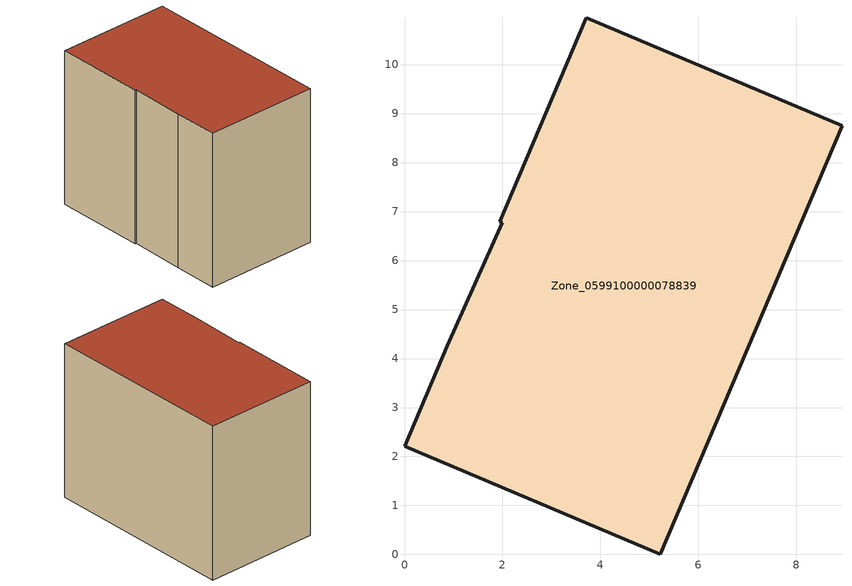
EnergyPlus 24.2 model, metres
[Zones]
Zone_0599100000078839
 floor ground (C_G): 0,2.21 0.87,4.26 2,6.77 1.94,6.79 3.71,10.96 8.93,8.75 5.22,0 z0
 wall outside (C_F): 8.93,8.75 3.71,10.96 1.94,6.79 2,6.77 0.87,4.26 0,2.21 5.22,0 8.93,8.75 z0:7.66
 roof outside (C_R): 0.87,4.26 0,2.21 5.22,0 8.93,8.75 3.71,10.96 1.94,6.79 2,6.77 z7.66
[BUILDING]
Pand.0599100000078839: North Axis=0; Terrain=City; Loads Convergence Tolerance Value=0.04; Temperature Convergence Tolerance Value=0.4; Solar Distribution=FullExterior; Maximum Number of Warmup Days=25; Minimum Number of Warmup Days=1
[Site:Location]
Rotterdam.The.Hague.AP_ZH_NLD Design_Conditions: Latitude=51.96; Longitude=4.45; Time Zone=1; Elevation=-4.5
[SITE:GROUNDTEMPERATURE:BUILDINGSURFACE]
18, 18, 18, 18, 18, 18, 18, 18, 18, 18, 18, 18
[MATERIAL] Thermal Absorptance=0.9; Solar Absorptance=0.7; Visible Absorptance=0.7
Name | Roughness | Thickness | Conductivity | Density | Specific Heat
G.TC.1975-1991 | MediumSmooth | 0.15 | 0.288461 | 540 | 1210
F.TC.1975-1991 | Rough | 0.3 | 0.230769 | 1920 | 840
R.TC.1975-1991 | MediumRough | 0.2 | 0.153846 | 1500 | 1000
[CONSTRUCTION]
C_G: G.TC.1975-1991
C_F: F.TC.1975-1991
C_R: R.TC.1975-1991
[ZONE]
Zone_0599100000078839: Type=1; Multiplier=1; Ceiling Height=Autocalculate; Volume=Autocalculate; Floor Area=autocalculate; Part of Total Floor Area=Yes
[ZONEINFILTRATION:DESIGNFLOWRATE]
Infil_Zone_0599100000078839: Zone or ZoneList or Space or SpaceList=Zone_0599100000078839; Schedule=AlwaysOn; Design Flow Rate Calculation Method=Flow/Area; Flow Rate per Floor Area=0.003; Constant Term Coefficient=1; Temperature Term Coefficient=0; Velocity Term Coefficient=0; Velocity Squared Term Coefficient=0
[HVACTEMPLATE:ZONE:IDEALLOADSAIRSYSTEM]
Zone_0599100000078839: Maximum Heating Supply Air Temperature=50; Minimum Cooling Supply Air Temperature=13; Maximum Heating Supply Air Humidity Ratio=0.0156; Minimum Cooling Supply Air Humidity Ratio=0.0077; Heating Limit=NoLimit; Cooling Limit=NoLimit; Dehumidification Control Type=ConstantSensibleHeatRatio; Cooling Sensible Heat Ratio=0.7; Dehumidification Setpoint=60; Humidification Control Type=None; Humidification Setpoint=30; Outdoor Air Method=None; Outdoor Air Flow Rate per Person=0.00944; Outdoor Air Flow Rate per Zone Floor Area=0; Outdoor Air Flow Rate per Zone=0; Demand Controlled Ventilation Type=None; Outdoor Air Economizer Type=NoEconomizer; Heat Recovery Type=None; Sensible Heat Recovery Effectiveness=0.7; Latent Heat Recovery Effectiveness=0.65
[ZONECONTROL:THERMOSTAT]
ThermostatControl_Zone_0599100000078839: Zone or ZoneList=Zone_0599100000078839; Control Type Schedule=DualSetpointControlType; Control 1=Thermostat_Zone_0599100000078839; Temperature Difference Between Cutout And Setpoint=0
[THERMOSTATSETPOINT:DUALSETPOINT]
Thermostat_Zone_0599100000078839: Heating Setpoint Temperature Schedule=HeatingSetpoint_Zone_0599100000078839; Cooling Setpoint Temperature Schedule=CoolingSetpoint_Zone_0599100000078839
[SCHEDULE:COMPACT]
HeatingSetpoint_Zone_0599100000078839: Through: 12/31, For: AllDays, Until: 24:00, 21
CoolingSetpoint_Zone_0599100000078839: Through: 12/31, For: AllDays, Until: 24:00, 24
DualSetpointControlType: Through: 12/31, For: AllDays, Until: 24:00, 4
AlwaysOn: Through: 12/31, For: AllDays, Until: 24:00, 1
